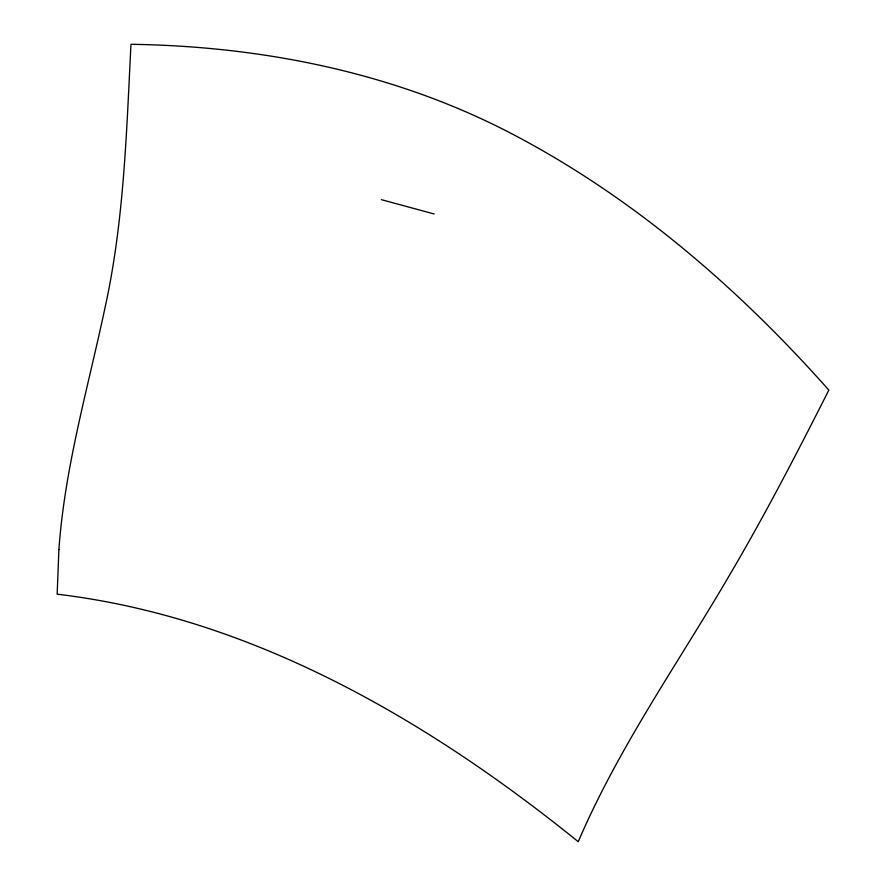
<?xml version="1.0" encoding="UTF-8"?>
<svg xmlns="http://www.w3.org/2000/svg" width="886" height="886" viewBox="0 0 886 886"><rect width="100%" height="100%" fill="white"/><g stroke="black" fill="none" stroke-linecap="round" stroke-linejoin="round"><path stroke-width="1.33" d="M381.412 199.671L434.184 213.98M58.897 549.53L57.158 594.185C252.1 617.354 427.949 720.263 578.237 841.7C618.55 747.596 677.856 663.625 729.278 575.568C764.939 515.098 797.167 452.713 828.842 390.095C738.647 288.382 633.878 197.833 513.049 134.417C395.688 72.752 262.81 46.238 130.973 44.3C126.51 131.914 124.084 220.182 105.345 306.224C88.279 386.994 64.789 466.822 58.897 549.53"/></g></svg>
